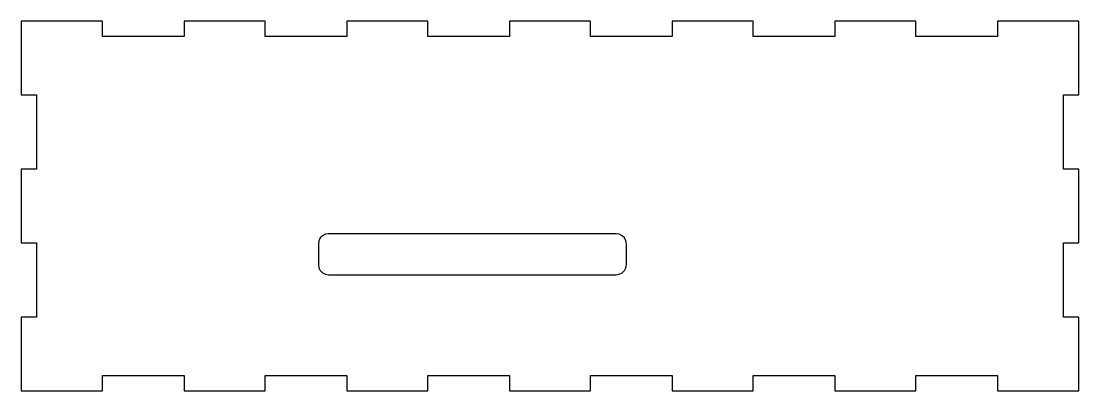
# Model space of a CAD drawing. Extents: x 0 to 206, y 0 to 72.
import ezdxf

# ---------------------------------------------------------------- set-up
doc = ezdxf.new("R2010")
doc.units = 0

msp = doc.modelspace()

# ---------------------------------------------------------------- linework, layer by layer
at = {"layer": 'CUT'}
for points in [[(0, 0), (15.8162, 0), (15.8162, 3), (31.7223, 3), (31.7223, 0), (47.5085, 0), (47.5085, 3), (63.4146, 3), (63.4146, 0), (79.2008, 0), (79.2008, 3), (95.1069, 3), (95.1069, 0), (110.8931, 0), (110.8931, 3), (126.7992, 3), (126.7992, 0), (142.5854, 0), (142.5854, 3), (158.4915, 3), (158.4915, 0), (174.2777, 0), (174.2777, 3), (190.1838, 3), (190.1838, 0), (206, 0), (206, 14.37), (203, 14.37), (203, 28.83), (206, 28.83), (206, 43.17), (203, 43.17), (203, 57.63), (206, 57.63), (206, 72), (190.1838, 72), (190.1838, 69), (174.2777, 69), (174.2777, 72), (158.4915, 72), (158.4915, 69), (142.5854, 69), (142.5854, 72), (126.7992, 72), (126.7992, 69), (110.8931, 69), (110.8931, 72), (95.1069, 72), (95.1069, 69), (79.2008, 69), (79.2008, 72), (63.4146, 72), (63.4146, 69), (47.5085, 69), (47.5085, 72), (31.7223, 72), (31.7223, 69), (15.8162, 69), (15.8162, 72), (0, 72), (0, 57.63), (3, 57.63), (3, 43.17), (0, 43.17), (0, 28.83), (3, 28.83), (3, 14.37), (0, 14.37)], [(117.885, 28.6), (117.7871, 29.218), (117.503, 29.7756), (117.0606, 30.218), (116.503, 30.5021), (115.885, 30.6), (59.885, 30.6), (59.267, 30.5021), (58.7094, 30.218), (58.267, 29.7756), (57.9829, 29.218), (57.885, 28.6), (57.885, 24.6), (57.9829, 23.982), (58.267, 23.4244), (58.7094, 22.982), (59.267, 22.6979), (59.885, 22.6), (115.885, 22.6), (116.503, 22.6979), (117.0606, 22.982), (117.503, 23.4244), (117.7871, 23.982), (117.885, 24.6)]]:
    msp.add_lwpolyline(points, close=True, dxfattribs=at)

doc.saveas('drawing.dxf')
